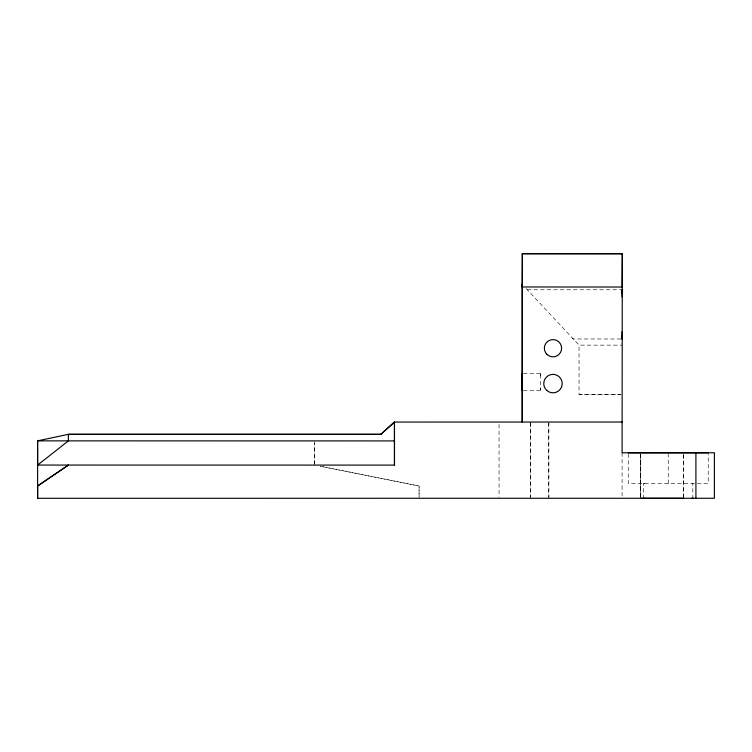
<?xml version="1.0" encoding="UTF-8"?>
<svg xmlns="http://www.w3.org/2000/svg" width="752" height="752" viewBox="0 0 752 752"><rect width="100%" height="100%" fill="white"/><g stroke="black" fill="none" stroke-linecap="round" stroke-linejoin="round"><path stroke-width="0.56" stroke-dasharray="3.76 2.82" d="M314.458 465.084L314.505 440.851M523.373 390.655L540.688 390.664L540.669 389.498M540.688 374.59L540.669 373.725M540.688 373.735L540.688 375.962M628.249 453.926L628.249 483.545L708.224 483.545L708.234 453.926M640.544 497.11L640.563 453.954L640.563 497.1M668.237 483.545L668.237 453.926M683.606 498.275L683.615 453.973M314.458 463.909L314.496 443.154M527.312 289.774L620.908 289.764M620.917 338.983L573.278 338.983L572.498 338.146M526.193 288.58L579.031 345.13L622.083 345.13M523.364 373.434L540.688 373.434M620.926 394.349L579.04 394.349L579.031 345.14M579.031 394.424L620.917 394.415M643.627 483.555L644.464 483.555L643.627 483.555L643.637 497.157M692.846 483.545L692.009 483.545L692.846 483.545L692.855 498.285M540.669 388.135L540.688 390.373M419.08 497.194L419.08 486.008L320.202 466.212L419.08 486.008L419.08 497.204M683.624 453.954L683.634 497.1M640.554 453.964L640.554 498.275M622.092 452.807L622.092 497.138M548.875 422.051L548.904 498.294M548.293 423.216L548.293 497.138M540.669 374.581L540.688 389.508M530.442 423.216L530.451 498.294M530.414 422.051L530.423 497.128M499.046 424.382L499.055 497.147"/><path stroke-width="1.13" d="M522.217 284.303L522.217 422.06L522.264 286.973L622.064 287.02L622.299 253.687L622.083 452.807L714.391 452.779L714.372 498.275L37.628 498.285L37.6 440.86L68.385 434.327L380.897 434.318M622.101 422.032L394.452 422.06L394.471 465.103L37.609 465.056L37.6 440.86L394.471 440.916M394.471 465.056L394.471 422.06L380.869 434.308L394.433 422.041M622.083 335.683L622.083 338.983L622.083 331.773M622.073 293.054L622.073 289.764L622.073 296.965M622.299 253.687L522.339 253.668L522.226 287.01M522.264 286.973L522.339 253.668M37.619 465.074L68.376 440.888L68.385 434.327L380.907 434.336M37.628 485.989L68.394 465.074L37.619 485.989L37.619 498.294M522.33 253.753L622.073 253.762M628.249 452.789L708.234 452.789M640.554 498.275L683.606 498.275M643.637 498.294L644.483 498.294M522.217 373.434L522.226 375.962M522.217 388.135L522.226 390.373M695.91 452.779L695.92 498.266M522.217 374.59L522.226 389.508M522.217 380.719L522.217 382.044L522.217 379.816L522.217 380.719M692.855 498.285L692.019 498.285L692.855 498.285M546.798 390.438A9.231 9.231 0 0 0 562.007 385.532A9.231 9.231 0 0 0 550.154 374.806A9.231 9.231 0 0 0 546.798 390.438M546.892 354.314A8.61 8.61 0 0 0 561.302 350.451A8.61 8.61 0 0 0 550.746 339.904A8.61 8.61 0 0 0 546.892 354.314"/></g></svg>
